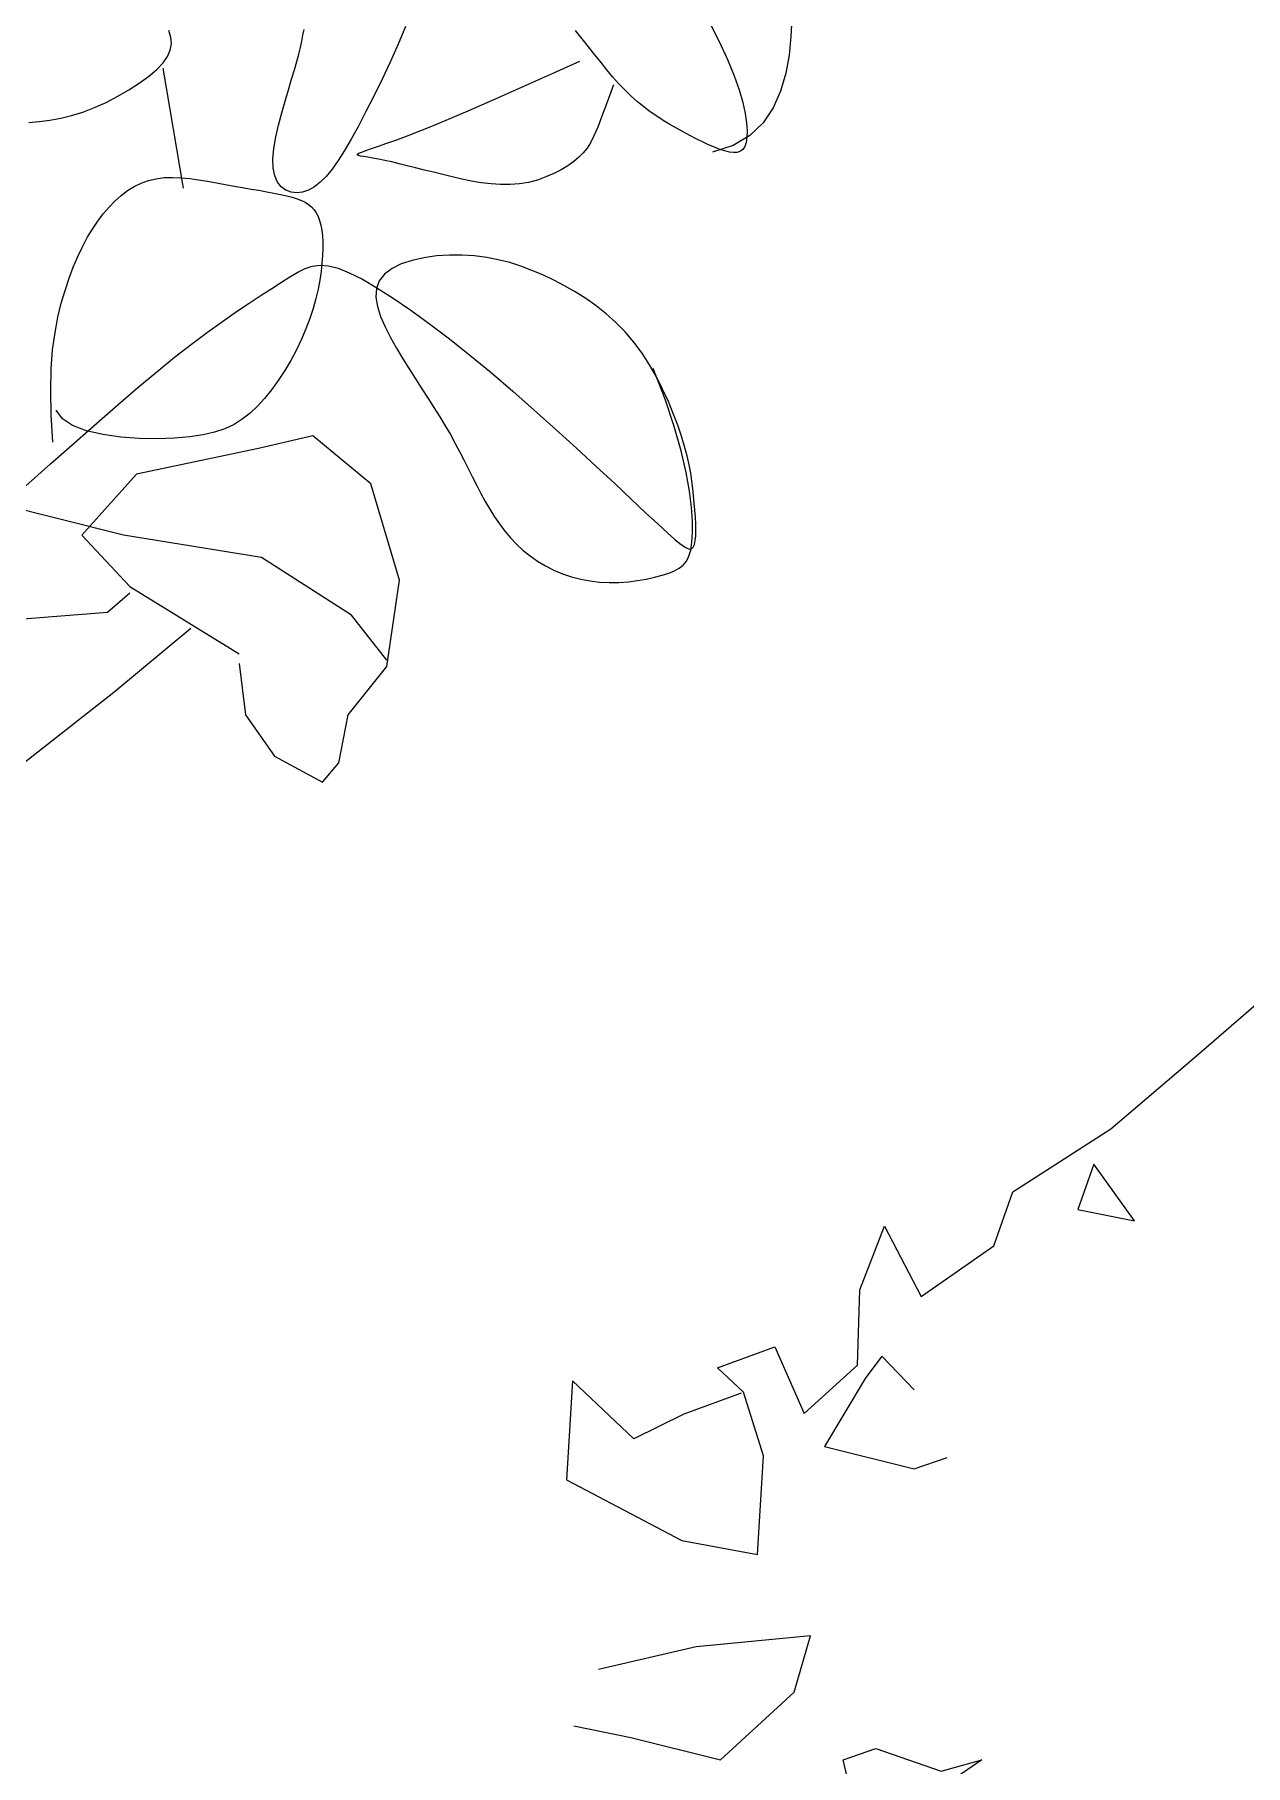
# Model space of a CAD drawing. Header units: metres. Extents: x 10 to 239, y 2 to 253.
# Drawn here: x 96.792 to 98.6, y 92.052 to 94.636 of the extents above; entities that cross this region are included whole.
import ezdxf

# ---------------------------------------------------------------- set-up
doc = ezdxf.new("R2010")
doc.units = ezdxf.units.M
doc.header["$MEASUREMENT"] = 0
doc.layers.add('1', color=7, linetype='Continuous')
doc.layers.add('cot200', color=9, linetype='Continuous')
doc.layers.add('bloques ARBOLES', color=7, linetype='Continuous', true_color=0xb8d897)

# ---------------------------------------------------------------- blocks, each defined once
blk = doc.blocks.new('A$C6F4E7DED')
for p, q in [((39.6, 1094.8), (40.1, 1083.6)), ((91.8, 1093.3), (85.3, 1080.6)), ((282.9, 1090), (287.5, 1078.8)), ((40.1, 1083.6), (41.2, 1072)), ((85.3, 1080.6), (80.1, 1069.2)), ((167.5, 1077.1), (171.6, 1082.2)), ((171.6, 1082.2), (175.8, 1087.4)), ((347.4, 1084.5), (346.7, 1088.1)), ((348.1, 1080.7), (347.4, 1084.5)), ((349, 1076.8), (348.1, 1080.7)), ((430.2, 1079), (430.6, 1083.1)), ((430.9, 1075), (430.2, 1079)), ((430.6, 1083.1), (431.9, 1087.5)), ((41.2, 1072), (43.3, 1060.5)), ((80.1, 1069.2), (75.9, 1059)), ((159.7, 1067.3), (163.6, 1072.1)), ((163.6, 1072.1), (167.5, 1077.1)), ((189.4, 1060.8), (173.1, 1068.1)), ((287.5, 1078.8), (292.5, 1067.6)), ((350, 1072.6), (349, 1076.8)), ((351.3, 1067.9), (350, 1072.6)), ((432.6, 1071.1), (430.9, 1075)), ((435.5, 1067), (432.6, 1071.1)), ((43.3, 1060.5), (46.6, 1049.3)), ((75.9, 1059), (72.7, 1050)), ((148.4, 1053.9), (152.2, 1058.1)), ((152.2, 1058.1), (156, 1062.6)), ((156, 1062.6), (159.7, 1067.3)), ((204.5, 1054), (189.4, 1060.8)), ((292.5, 1067.6), (297.6, 1056.7)), ((352.7, 1062.6), (351.3, 1067.9)), ((354.5, 1056.7), (352.7, 1062.6)), ((422.7, 988.2), (435.5, 1063.8)), ((439.5, 1062.8), (435.5, 1067)), ((444.6, 1058.5), (439.5, 1062.8)), ((450.5, 1054.2), (444.6, 1058.5)), ((46.6, 1049.3), (51.3, 1038.8)), ((72.7, 1050), (70.5, 1042.1)), ((140.8, 1046.1), (144.6, 1049.8)), ((144.6, 1049.8), (148.4, 1053.9)), ((151.8, 1053.2), (155.8, 1042.3)), ((218.5, 1047.8), (204.5, 1054)), ((231.4, 1042.1), (218.5, 1047.8)), ((297.6, 1056.7), (302.7, 1046.2)), ((356.4, 1050.1), (354.5, 1056.7)), ((358.6, 1043), (356.4, 1050.1)), ((457, 1050), (450.5, 1054.2)), ((464, 1046), (457, 1050)), ((51.3, 1038.8), (57.6, 1029.4)), ((70.5, 1042.1), (68.9, 1035.2)), ((124.6, 1033.5), (128.7, 1036.3)), ((128.7, 1036.3), (132.8, 1039.3)), ((132.8, 1039.3), (136.8, 1042.5)), ((136.8, 1042.5), (140.8, 1046.1)), ((155.8, 1042.3), (159.1, 1033.6)), ((243.3, 1036.9), (231.4, 1042.1)), ((254.2, 1032.2), (243.3, 1036.9)), ((302.7, 1046.2), (307.7, 1036.4)), ((307.7, 1036.4), (312.5, 1027.2)), ((360.7, 1035.5), (358.6, 1043)), ((362.7, 1027.9), (360.7, 1035.5)), ((471.3, 1042.2), (464, 1046)), ((478.7, 1038.9), (471.3, 1042.2)), ((486, 1036.1), (478.7, 1038.9)), ((493.1, 1033.9), (486, 1036.1)), ((57.6, 1029.4), (66, 1021.3)), ((68.1, 1029.3), (67.7, 1024.3)), ((68.9, 1035.2), (68.1, 1029.3)), ((107.9, 1023.6), (112.1, 1025.9)), ((112.1, 1025.9), (116.3, 1028.3)), ((116.3, 1028.3), (120.5, 1030.8)), ((120.5, 1030.8), (124.6, 1033.5)), ((159.1, 1033.6), (161.8, 1026.6)), ((161.8, 1026.6), (164.2, 1021.1)), ((264.2, 1028.1), (254.2, 1032.2)), ((273.1, 1024.5), (264.2, 1028.1)), ((281.2, 1021.4), (273.1, 1024.5)), ((312.5, 1027.2), (317, 1019.1)), ((364.4, 1020.4), (362.7, 1027.9)), ((499.9, 1032.2), (493.1, 1033.9)), ((506.7, 1030.9), (499.9, 1032.2)), ((513.4, 1030.1), (506.7, 1030.9)), ((520.1, 1029.6), (513.4, 1030.1)), ((66, 1021.3), (76.5, 1015.1)), ((67.7, 1024.3), (67.8, 1020.2)), ((67.8, 1020.2), (68.3, 1016.9)), ((68.3, 1016.9), (69.1, 1014.4)), ((69.1, 1014.4), (70.4, 1012.6)), ((76.5, 1015.1), (89.5, 1010.9)), ((84.9, 1012.6), (88.3, 1013.9)), ((88.3, 1013.9), (92, 1015.5)), ((92, 1015.5), (95.8, 1017.3)), ((95.8, 1017.3), (99.8, 1019.3)), ((99.8, 1019.3), (103.8, 1021.4)), ((103.8, 1021.4), (107.9, 1023.6)), ((164.2, 1021.1), (166.3, 1016.8)), ((166.3, 1016.8), (168.5, 1013.3)), ((288.3, 1018.7), (281.2, 1021.4)), ((294.5, 1016.5), (288.3, 1018.7)), ((299.8, 1014.6), (294.5, 1016.5)), ((304.2, 1013.1), (299.8, 1014.6)), ((317, 1019.1), (321.2, 1011.8)), ((365.7, 1013.2), (364.4, 1020.4)), ((70.4, 1012.6), (71.9, 1011.4)), ((71.9, 1011.4), (73.9, 1010.7)), ((73.9, 1010.7), (76.2, 1010.6)), ((76.2, 1010.6), (78.8, 1010.9)), ((78.8, 1010.9), (81.7, 1011.6)), ((81.7, 1011.6), (84.9, 1012.6)), ((168.5, 1013.3), (170.9, 1010.4)), ((170.9, 1010.4), (173.7, 1007.7)), ((173.7, 1007.7), (176.9, 1005)), ((176.9, 1005), (180.7, 1002.3)), ((281.8, 1002.3), (286.8, 1003.5)), ((286.8, 1003.5), (291.5, 1004.7)), ((291.5, 1004.7), (295.9, 1005.6)), ((295.9, 1005.6), (299.9, 1006.5)), ((299.9, 1006.5), (303.5, 1007.1)), ((303.5, 1007.1), (306.6, 1007.6)), ((307.7, 1011.9), (304.2, 1013.1)), ((306.6, 1007.6), (309.2, 1008)), ((310.4, 1010.9), (307.7, 1011.9)), ((309.2, 1008), (311.2, 1008.4)), ((312.2, 1010.2), (310.4, 1010.9)), ((311.2, 1008.4), (312.5, 1008.7)), ((313.1, 1009.6), (312.2, 1010.2)), ((312.5, 1008.7), (313.2, 1009.1)), ((313.2, 1009.1), (313.1, 1009.6)), ((321.2, 1011.8), (325.2, 1005.5)), ((325.2, 1005.5), (329.1, 1000.1)), ((366.3, 1006.6), (365.7, 1013.2)), ((366.2, 1000.8), (366.3, 1006.6)), ((180.7, 1002.3), (184.9, 999.8)), ((184.9, 999.8), (189.5, 997.3)), ((189.5, 997.3), (194.5, 995.2)), ((194.5, 995.2), (199.8, 993.3)), ((199.8, 993.3), (205.3, 991.8)), ((205.3, 991.8), (211, 990.8)), ((235.1, 991.6), (241.2, 992.6)), ((241.2, 992.6), (247.3, 993.9)), ((247.3, 993.9), (253.4, 995.2)), ((253.4, 995.2), (259.4, 996.7)), ((259.4, 996.7), (265.2, 998.2)), ((265.2, 998.2), (270.9, 999.6)), ((270.9, 999.6), (276.5, 1001)), ((276.5, 1001), (281.8, 1002.3)), ((329.1, 1000.1), (332.8, 995.5)), ((332.8, 995.5), (336.5, 991.9)), ((336.5, 991.9), (340.1, 989)), ((361.1, 988.9), (363.5, 991.9)), ((363.5, 991.9), (365.2, 995.9)), ((365.2, 995.9), (366.2, 1000.8)), ((407.5, 992.5), (401.9, 991.5)), ((413.1, 993.4), (407.5, 992.5)), ((418.7, 994.2), (413.1, 993.4)), ((424.2, 994.7), (418.7, 994.2)), ((429.5, 994.9), (424.2, 994.7)), ((434.7, 994.8), (429.5, 994.9)), ((439.8, 994.1), (434.7, 994.8)), ((444.6, 993), (439.8, 994.1)), ((449.2, 991.3), (444.6, 993)), ((211, 990.8), (216.9, 990.4)), ((216.9, 990.4), (222.9, 990.4)), ((222.9, 990.4), (228.9, 990.8)), ((228.9, 990.8), (235.1, 991.6)), ((340.1, 989), (343.8, 986.9)), ((343.8, 986.9), (347.6, 985.7)), ((347.6, 985.7), (351.3, 985.2)), ((351.1, 981.5), (348.3, 980.4)), ((354.1, 982.5), (351.1, 981.5)), ((351.3, 985.2), (354.9, 985.6)), ((357.6, 983.4), (354.1, 982.5)), ((354.9, 985.6), (358.2, 986.8)), ((361.5, 984.2), (357.6, 983.4)), ((358.2, 986.8), (361.1, 988.9)), ((365.7, 985.1), (361.5, 984.2)), ((370.2, 985.9), (365.7, 985.1)), ((375.1, 986.8), (370.2, 985.9)), ((380.1, 987.6), (375.1, 986.8)), ((385.4, 988.5), (380.1, 987.6)), ((390.8, 989.5), (385.4, 988.5)), ((396.3, 990.4), (390.8, 989.5)), ((401.9, 991.5), (396.3, 990.4)), ((453.6, 989.2), (449.2, 991.3)), ((457.8, 986.6), (453.6, 989.2)), ((461.9, 983.5), (457.8, 986.6)), ((465.8, 980), (461.9, 983.5)), ((337.9, 970.3), (336.9, 967.7)), ((339.1, 972.6), (337.9, 970.3)), ((340.4, 974.6), (339.1, 972.6)), ((342, 976.4), (340.4, 974.6)), ((343.8, 977.9), (342, 976.4)), ((345.9, 979.3), (343.8, 977.9)), ((348.3, 980.4), (345.9, 979.3)), ((469.5, 976.2), (465.8, 980)), ((473.1, 971.9), (469.5, 976.2)), ((476.6, 967.3), (473.1, 971.9)), ((335.5, 961.7), (335.1, 958.2)), ((336.1, 964.9), (335.5, 961.7)), ((336.9, 967.7), (336.1, 964.9)), ((479.9, 962.4), (476.6, 967.3)), ((483.2, 957), (479.9, 962.4)), ((335.1, 958.2), (334.9, 954.3)), ((334.9, 954.3), (334.9, 950.2)), ((334.9, 950.2), (335, 945.7)), ((486.2, 951.3), (483.2, 957)), ((489.2, 945.1), (486.2, 951.3)), ((203.2, 936.4), (210.2, 939)), ((210.2, 939), (217.2, 941.3)), ((217.2, 941.3), (224.4, 943.1)), ((224.4, 943.1), (231.7, 944.5)), ((231.7, 944.5), (239.3, 945.5)), ((239.3, 945.5), (247.1, 946)), ((247.1, 946), (255.2, 946)), ((255.2, 946), (263.3, 945.5)), ((263.3, 945.5), (271.2, 944.4)), ((271.2, 944.4), (278.7, 942.7)), ((278.7, 942.7), (285.5, 940.5)), ((285.5, 940.5), (291.3, 937.6)), ((291.3, 937.6), (296, 934.1)), ((325.2, 937.7), (318.2, 934.9)), ((331.3, 939.2), (325.2, 937.7)), ((336.6, 939.6), (331.3, 939.2)), ((335, 945.7), (335.4, 940.9)), ((335.4, 940.9), (336, 935.7)), ((341.5, 939), (336.6, 939.6)), ((346.1, 937.5), (341.5, 939)), ((350.7, 935.2), (346.1, 937.5)), ((492, 938.5), (489.2, 945.1)), ((494.7, 931.4), (492, 938.5)), ((176, 922.8), (182.7, 926.7)), ((182.7, 926.7), (189.5, 930.2)), ((189.5, 930.2), (196.4, 933.5)), ((196.4, 933.5), (203.2, 936.4)), ((296, 934.1), (299.3, 929.9)), ((299.3, 929.9), (301.1, 925)), ((310, 930.9), (300.8, 925.5)), ((318.2, 934.9), (310, 930.9)), ((336, 935.7), (336.8, 930.2)), ((336.8, 930.2), (337.9, 924.5)), ((355.6, 932.3), (350.7, 935.2)), ((361, 928.9), (355.6, 932.3)), ((367, 925), (361, 928.9)), ((497.2, 923.8), (494.7, 931.4)), ((162.8, 914), (169.3, 918.6)), ((169.3, 918.6), (176, 922.8)), ((290.6, 919), (279.5, 911.4)), ((300.8, 925.5), (290.6, 919)), ((301.4, 919.5), (300.4, 913.6)), ((301.1, 925), (301.4, 919.5)), ((337.9, 924.5), (339.2, 918.6)), ((339.2, 918.6), (341, 912.4)), ((373.8, 920.7), (367, 925)), ((381.2, 915.8), (373.8, 920.7)), ((389.3, 910.4), (381.2, 915.8)), ((499.6, 915.7), (497.2, 923.8)), ((501.7, 906.9), (499.6, 915.7)), ((150.3, 903.5), (156.4, 909)), ((156.4, 909), (162.8, 914)), ((279.5, 911.4), (267.7, 902.8)), ((298.5, 907.3), (295.7, 900.8)), ((300.4, 913.6), (298.5, 907.3)), ((341, 912.4), (343, 906.1)), ((343, 906.1), (345.5, 899.6)), ((398.1, 904.3), (389.3, 910.4)), ((503.5, 897.2), (501.7, 906.9)), ((139, 891.2), (144.5, 897.6)), ((144.5, 897.6), (150.3, 903.5)), ((267.7, 902.8), (255.2, 893.3)), ((292.3, 894.1), (288.5, 887.4)), ((295.7, 900.8), (292.3, 894.1)), ((345.5, 899.6), (348.3, 893)), ((407.5, 897.5), (398.1, 904.3)), ((417.5, 890), (407.5, 897.5)), ((505, 886.4), (503.5, 897.2)), ((129.2, 876.9), (133.9, 884.2)), ((133.9, 884.2), (139, 891.2)), ((242.3, 883), (228.9, 872)), ((255.2, 893.3), (242.3, 883)), ((288.5, 887.4), (284.5, 880.7)), ((348.3, 893), (351.5, 886.3)), ((351.5, 886.3), (355.1, 879.7)), ((428.2, 881.8), (417.5, 890)), ((505.9, 874.3), (505, 886.4)), ((119.4, 855.3), (126.9, 874.7)), ((124.8, 869.3), (129.2, 876.9)), ((228.9, 872), (215.3, 860.4)), ((280.5, 874.3), (276.5, 868)), ((284.5, 880.7), (280.5, 874.3)), ((355.1, 879.7), (358.9, 873.3)), ((358.9, 873.3), (363, 867.1)), ((439.4, 872.6), (428.2, 881.8)), ((451.3, 862.7), (439.4, 872.6)), ((506.2, 860.7), (505.9, 874.3)), ((117.3, 853.8), (120.9, 861.6)), ((120.9, 861.6), (124.8, 869.3)), ((272.5, 861.8), (268.6, 855.8)), ((276.5, 868), (272.5, 861.8)), ((363, 867.1), (367.2, 861.2)), ((367.2, 861.2), (371.6, 855.7)), ((463.8, 851.9), (451.3, 862.7)), ((113.6, 838), (119.4, 855.3)), ((114.2, 846.2), (117.3, 853.8)), ((215.3, 860.4), (201.7, 848.4)), ((268.6, 855.8), (264.9, 850)), ((371.6, 855.7), (376.1, 850.8)), ((376.1, 850.8), (380.7, 846.4)), ((477.1, 840.2), (463.8, 851.9)), ((505.9, 845.4), (506.2, 860.7)), ((111.4, 838.9), (114.2, 846.2)), ((201.7, 848.4), (188.2, 836.3)), ((261.3, 844.2), (257.8, 838.5)), ((264.9, 850), (261.3, 844.2)), ((380.7, 846.4), (385.6, 842.6)), ((385.6, 842.6), (390.8, 839.4)), ((390.8, 839.4), (396.5, 836.7)), ((491.3, 827.8), (477.1, 840.2)), ((492.4, 838.7), (498.9, 843)), ((498.9, 843), (502.8, 848.4)), ((504.8, 828.3), (505.9, 845.4)), ((107.1, 825.5), (109, 832)), ((109, 832), (111.4, 838.9)), ((109.2, 822.7), (113.6, 838)), ((188.2, 836.3), (175.1, 824.4)), ((254.5, 833), (251.5, 827.4)), ((257.8, 838.5), (254.5, 833)), ((304.7, 802), (341.1, 832.3)), ((341.1, 832.3), (375.4, 824.2)), ((396.5, 836.7), (403, 834.5)), ((403, 834.5), (410.3, 832.8)), ((410.3, 832.8), (418.6, 831.6)), ((418.6, 831.6), (428.2, 830.8)), ((428.2, 830.8), (438.9, 830.4)), ((438.9, 830.4), (450.4, 830.6)), ((450.4, 830.6), (462.1, 831.4)), ((462.1, 831.4), (473.4, 833)), ((473.4, 833), (483.6, 835.4)), ((483.6, 835.4), (492.4, 838.7)), ((104.2, 814), (105.5, 819.6)), ((105.5, 819.6), (107.1, 825.5)), ((106, 809.1), (109.2, 822.7)), ((175.1, 824.4), (162.7, 812.9)), ((248.6, 822), (245.9, 816.6)), ((251.5, 827.4), (248.6, 822)), ((375.4, 824.2), (452.2, 808.1)), ((506.3, 814.6), (491.3, 827.8)), ((102.5, 803.8), (103.2, 808.8)), ((103.2, 808.8), (104.2, 814)), ((103.9, 797.3), (106, 809.1)), ((162.7, 812.9), (151.1, 802.2)), ((243.2, 811.3), (240.6, 806.1)), ((245.9, 816.6), (243.2, 811.3)), ((452.2, 808.1), (486.6, 769.7)), ((522.2, 800.6), (506.3, 814.6)), ((101.4, 794.4), (101.8, 799.1)), ((101.8, 799.1), (102.5, 803.8)), ((102.7, 787.2), (103.9, 797.3)), ((151.1, 802.2), (140.7, 792.4)), ((235.4, 795.9), (232.6, 790.9)), ((238, 800.9), (235.4, 795.9)), ((240.6, 806.1), (238, 800.9)), ((286.5, 741.4), (304.7, 802)), ((100.3, 780.9), (100.6, 785.4)), ((100.6, 785.4), (101, 789.9)), ((101, 789.9), (101.4, 794.4)), ((102.1, 778.5), (102.7, 787.2)), ((140.7, 792.4), (131.6, 783.8)), ((229.8, 786), (226.8, 781.3)), ((232.6, 790.9), (229.8, 786)), ((460.3, 769.7), (541.2, 789.9)), ((100, 772.8), (100.1, 776.7)), ((100.1, 776.7), (100.3, 780.9)), ((102.1, 771.2), (102.1, 778.5)), ((124, 776.8), (117.9, 771.1)), ((131.6, 783.8), (124, 776.8)), ((223.6, 776.7), (220.3, 772.2)), ((226.8, 781.3), (223.6, 776.7)), ((100.1, 769.2), (100, 772.8)), ((100.4, 766.2), (100.1, 769.2)), ((100.9, 763.7), (100.4, 766.2)), ((101.6, 762), (100.9, 763.7)), ((102.5, 765.2), (102.1, 771.2)), ((103.2, 760.3), (102.5, 765.2)), ((109.2, 763.7), (106.3, 761.8)), ((113, 766.8), (109.2, 763.7)), ((117.9, 771.1), (113, 766.8)), ((212.9, 763.9), (208.8, 760.1)), ((216.7, 768), (212.9, 763.9)), ((220.3, 772.2), (216.7, 768)), ((373.4, 755.6), (460.3, 769.7)), ((486.6, 769.7), (456.3, 737.4)), ((102.7, 761), (101.6, 762)), ((104.2, 760.9), (102.7, 761)), ((104.4, 756.4), (103.2, 760.3)), ((106.3, 761.8), (104.2, 760.9)), ((105.9, 753.3), (104.4, 756.4)), ((107.9, 750.8), (105.9, 753.3)), ((199.7, 753.3), (194.7, 750.4)), ((204.4, 756.6), (199.7, 753.3)), ((208.8, 760.1), (204.4, 756.6)), ((316.8, 719.2), (373.4, 755.6)), ((110.5, 748.9), (107.9, 750.8)), ((113.5, 747.2), (110.5, 748.9)), ((117.1, 745.8), (113.5, 747.2)), ((121.3, 744.4), (117.1, 745.8)), ((126, 743.2), (121.3, 744.4)), ((131.2, 742), (126, 743.2)), ((136.7, 741.1), (131.2, 742)), ((172.5, 742), (166.6, 740.8)), ((178.3, 743.5), (172.5, 742)), ((184, 745.4), (178.3, 743.5)), ((189.4, 747.7), (184, 745.4)), ((194.7, 750.4), (189.4, 747.7)), ((294.6, 686.9), (286.5, 741.4)), ((142.5, 740.3), (136.7, 741.1)), ((148.4, 739.9), (142.5, 740.3)), ((154.5, 739.8), (148.4, 739.9)), ((160.6, 740.1), (154.5, 739.8)), ((166.6, 740.8), (160.6, 740.1)), ((456.3, 737.4), (387.6, 695)), ((470.4, 721.2), (456.3, 733.4)), ((547.2, 715.2), (470.4, 721.2)), ((294.6, 691), (316.8, 719.2)), ((466.4, 670.8), (417.9, 711.1)), ((318.9, 656.6), (294.6, 686.9)), ((387.6, 688.9), (383.5, 656.6)), ((531, 620.3), (466.4, 670.8)), ((324.9, 626.4), (318.9, 656.6)), ((383.5, 656.6), (365.3, 630.4)), ((335, 614.2), (324.9, 626.4)), ((365.3, 630.4), (335, 614.2))]:
    blk.add_line(p, q)
blk = doc.blocks.new('ARBOL22')
for points in [[(-0.8727, 1.8802), (-0.9147, 1.8648), (-0.9514, 1.8467), (-0.9966, 1.8891), (-1.0009, 1.8166), (-0.9162, 1.772), (-0.8607, 1.7616), (-0.8564, 1.8342), (-0.8711, 1.8808), (-0.8902, 1.8987), (-0.8481, 1.9141), (-0.8265, 1.8651), (-0.7874, 1.9008), (-0.7855, 1.956), (-0.7676, 2.0028), (-0.7407, 1.951), (-0.6872, 1.9884), (-0.6732, 2.028), (-0.6014, 2.0743), (-0.5401, 2.1264), (-0.466, 2.1903)], [(-0.7457, 1.8825), (-0.7695, 1.9074), (-0.7816, 1.8908), (-0.8115, 1.841), (-0.7457, 1.8245), (-0.7216, 1.8328)], [(-0.9956, 1.6358), (-0.9536, 1.6274), (-0.8878, 1.611), (-0.8339, 1.6606), (-0.8219, 1.7021), (-0.9057, 1.6938), (-0.9775, 1.6772)]]:
    blk.add_lwpolyline(points)
for points in [[(-0.6257, 2.0149), (-0.5839, 2.0067), (-0.6139, 2.0482)], [(-0.7739, 1.6192), (-0.726, 1.6026), (-0.696, 1.611), (-0.744, 1.5779), (-0.7919, 1.5861), (-0.7978, 1.611)]]:
    blk.add_lwpolyline(points, close=True)
blk = doc.blocks.new('asddsd')
at = {"layer": 'bloques ARBOLES'}
for name, p, xscale, yscale, zscale in [('A$C6F4E7DED', (79.6269, 8.2581, 0.7784), -0.002370408896531757, 0.002370408896531757, 0.002370408896531757), ('ARBOL22', (81.232, 4.979, 2.4845), 2.033276188942182, 2.033276188942182, 2.033276188942182)]:
    blk.add_blockref(name, p, dxfattribs=dict(at, xscale=xscale, yscale=yscale, zscale=zscale))

msp = doc.modelspace()

# ---------------------------------------------------------------- linework, layer by layer
at = {"layer": 'cot200'}
for points, knots in [([(105.215, 94.15308), (103.35097, 95.09118), (101.57786, 96.23546), (99.89572, 97.58602), (97.25145, 99.70905), (94.83198, 102.34183), (92.63749, 105.48477), (90.99309, 107.83988), (89.47502, 110.48144), (88.08409, 113.4714)], [0.35931703, 0.35931703, 0.35931703, 0.35931703, 0.44907386, 0.44907386, 0.44907386, 0.59016871, 0.59016871, 0.59016871, 0.69589545, 0.69589545, 0.69589545, 0.69589545]), ([(83.57738, 109.55945), (85.43068, 104.5297), (87.62816, 99.61053), (89.90867, 95.3384), (92.3573, 90.75133), (94.90166, 86.91023), (97.54056, 83.80593)], [0.53209812, 0.53209812, 0.53209812, 0.53209812, 0.8873596, 0.8873596, 0.8873596, 1.26881168, 1.26881168, 1.26881168, 1.26881168])]:
    msp.add_open_spline(points, degree=3, knots=knots, dxfattribs=at)

# ---------------------------------------------------------------- block references
at = {"layer": '1', "lineweight": 0}
msp.add_blockref('asddsd', (18.38943, 83.80593), dxfattribs=at)

doc.saveas('drawing.dxf')
